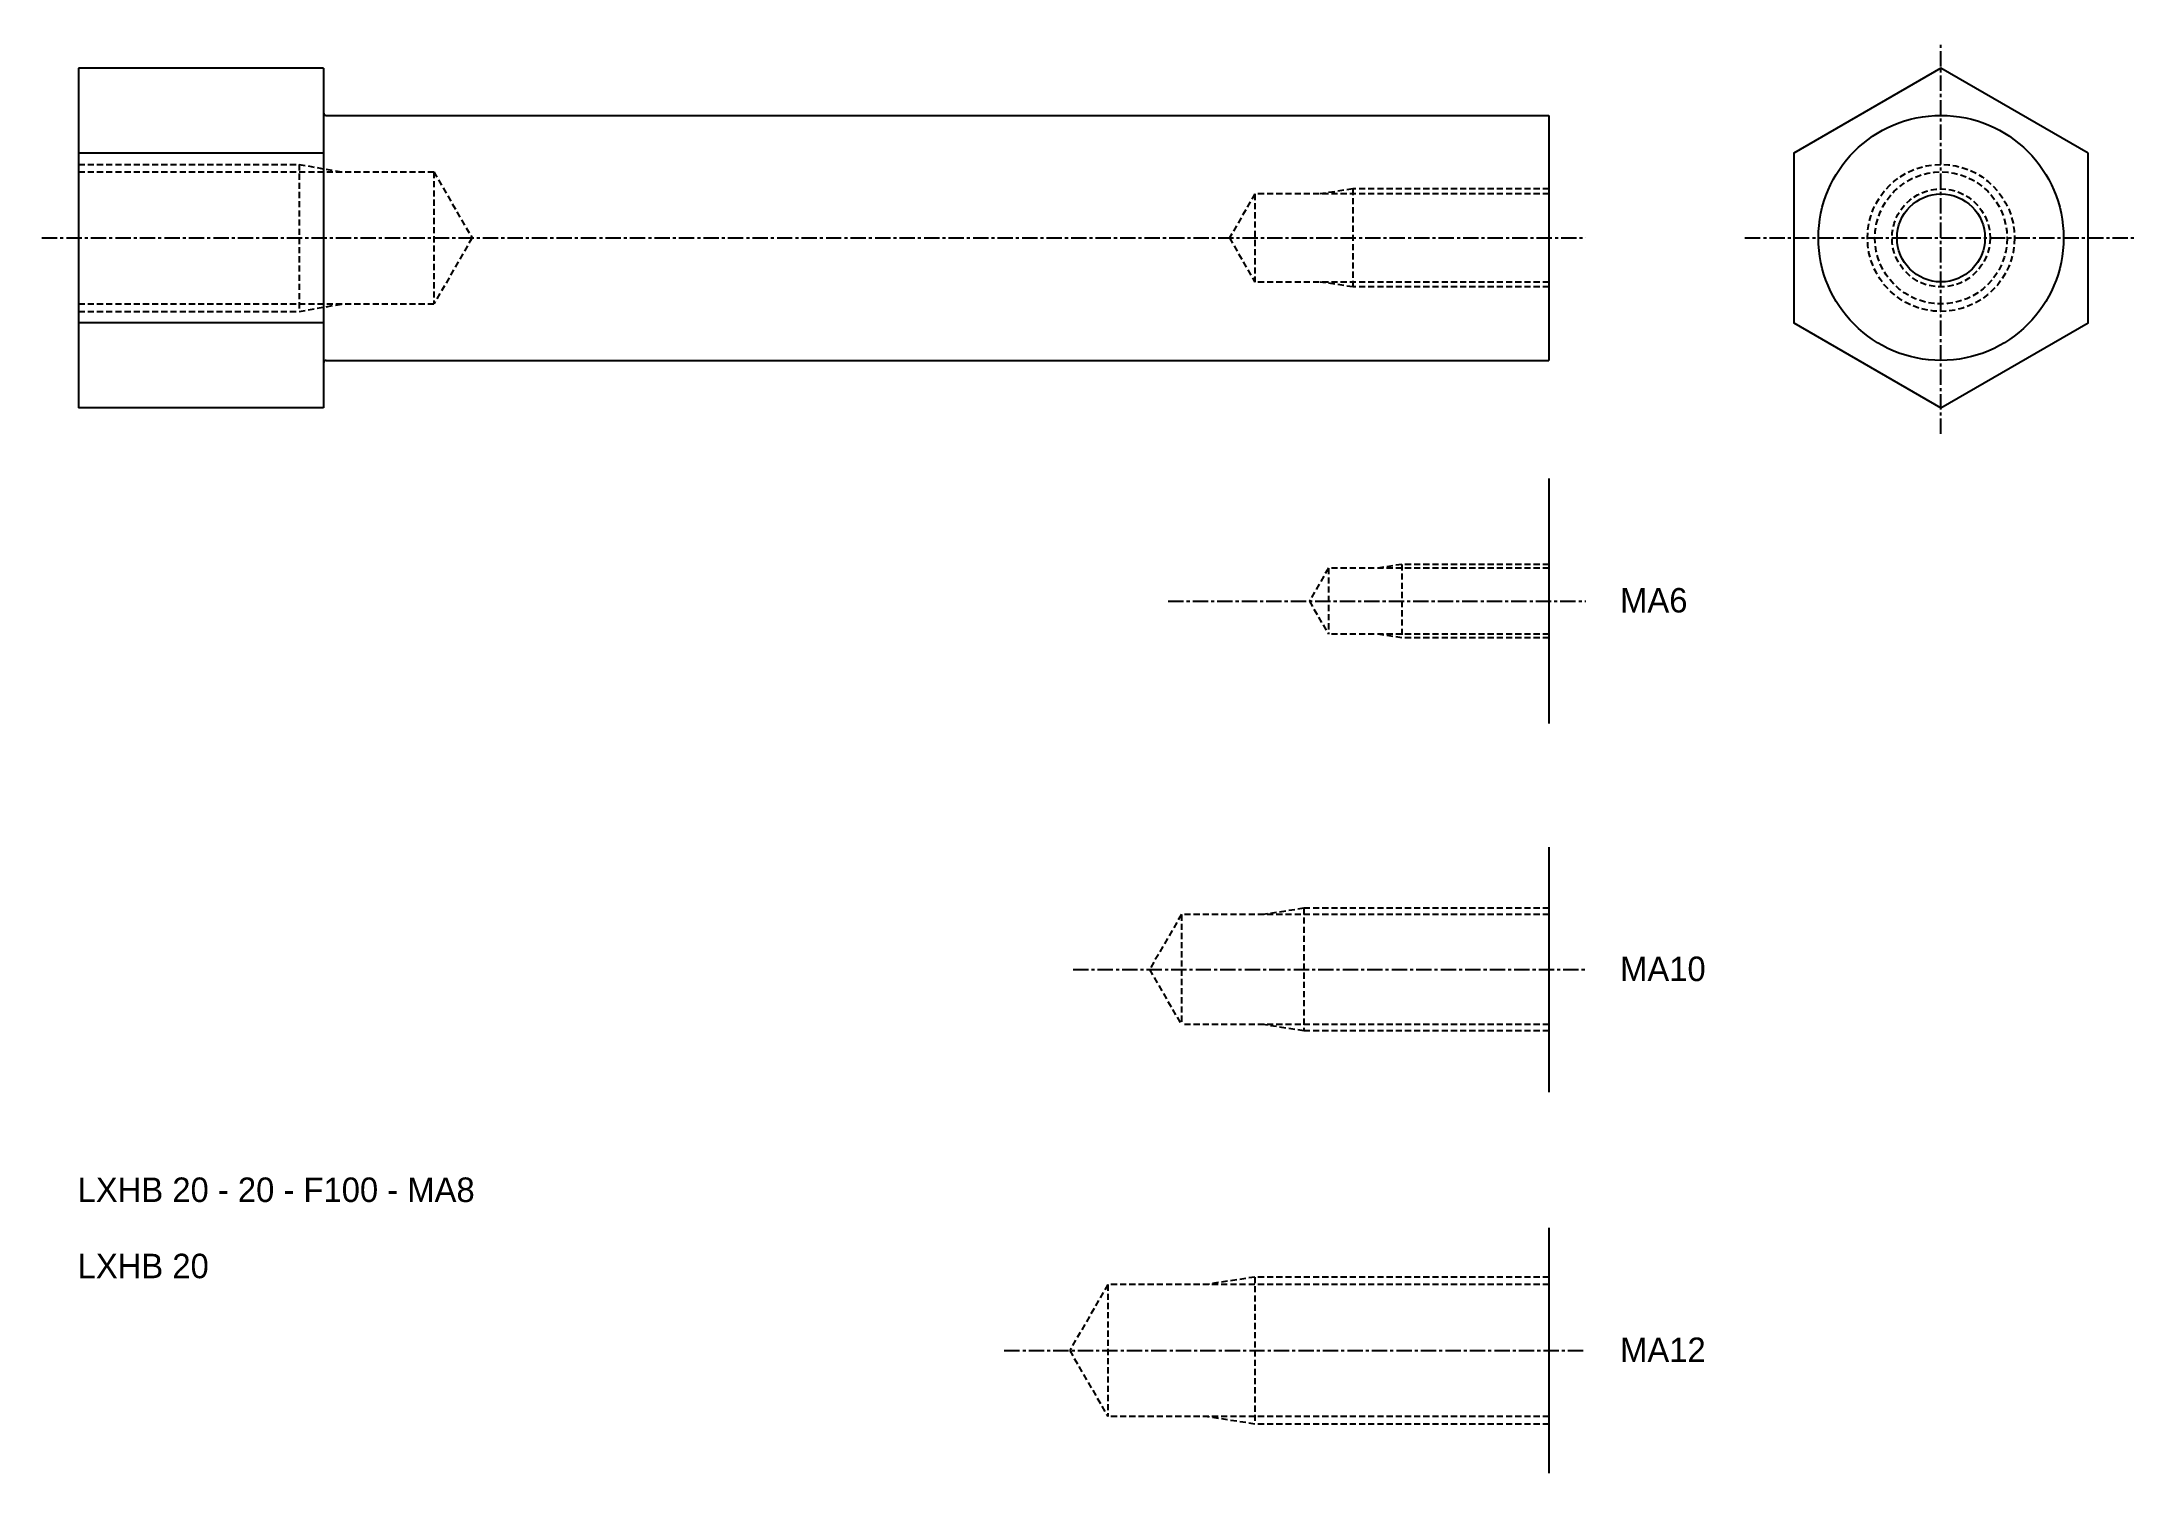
# Model space of a CAD drawing. Extents: x 73 to 244, y -47 to 70.
import ezdxf

# ---------------------------------------------------------------- set-up
doc = ezdxf.new("R2010")
doc.units = 0
doc.linetypes.add('CENTER', pattern=[2, 1.25, -0.25, 0.25, -0.25])
doc.linetypes.add('DASHED', pattern=[0.75, 0.5, -0.25])
doc.layers.get('0').update_dxf_attribs({"linetype": 'CONTINUOUS'})
doc.layers.add('CENTER', color=1, linetype='CENTER')

msp = doc.modelspace()

# ---------------------------------------------------------------- linework, layer by layer
at = {"color": 7, "linetype": 'CONTINUOUS'}
for p, q in [((75.61, 68.01), (75.61, 40.3)), ((95.61, 68.01), (75.61, 68.01)), ((95.61, 68.01), (95.61, 40.3)), ((95.61, 67.16), (95.61, 64.36)), ((95.81, 64.16), (195.61, 64.16)), ((195.61, 64.16), (195.61, 44.16)), ((95.61, 61.08), (75.61, 61.08)), ((95.61, 47.23), (75.61, 47.23)), ((95.61, 43.96), (95.61, 41.16)), ((95.81, 44.16), (195.61, 44.16)), ((95.61, 40.3), (75.61, 40.3)), ((195.61, 34.52), (195.61, 14.52)), ((195.61, 4.45), (195.61, -15.55)), ((195.61, -26.64), (195.61, -46.64))]:
    msp.add_line(p, q, dxfattribs=at)
at = {"color": 3, "linetype": 'DASHED'}
for p, q in [((75.61, 60.16), (93.61, 60.16)), ((93.61, 60.16), (93.61, 48.16)), ((93.61, 60.16), (97.11, 59.54)), ((75.61, 59.54), (104.61, 59.54)), ((104.61, 59.54), (104.61, 48.77)), ((104.61, 59.54), (107.72, 54.16)), ((179.61, 58.16), (176.95, 57.75)), ((195.61, 58.16), (179.61, 58.16)), ((179.61, 58.16), (179.61, 50.16)), ((171.61, 57.75), (169.54, 54.16)), ((195.61, 57.75), (171.61, 57.75)), ((171.61, 57.75), (171.61, 50.56)), ((107.72, 54.16), (104.61, 48.77)), ((169.54, 54.16), (171.61, 50.56)), ((195.61, 50.56), (171.61, 50.56)), ((179.61, 50.16), (176.95, 50.56)), ((195.61, 50.16), (179.61, 50.16)), ((75.61, 48.77), (104.61, 48.77)), ((75.61, 48.16), (93.61, 48.16)), ((93.61, 48.16), (97.11, 48.77)), ((183.61, 27.52), (181.61, 27.21)), ((183.61, 27.52), (183.61, 21.52)), ((195.61, 27.52), (183.61, 27.52)), ((177.61, 27.21), (176.06, 24.52)), ((177.61, 27.21), (177.61, 21.83)), ((195.61, 27.21), (177.61, 27.21)), ((176.06, 24.52), (177.61, 21.83)), ((195.61, 21.83), (177.61, 21.83)), ((183.61, 21.52), (181.61, 21.83)), ((195.61, 21.52), (183.61, 21.52)), ((165.61, -1.06), (163.02, -5.55)), ((195.61, -1.06), (165.61, -1.06)), ((165.61, -1.06), (165.61, -10.04)), ((175.61, -0.55), (172.28, -1.06)), ((195.61, -0.55), (175.61, -0.55)), ((175.61, -0.55), (175.61, -10.55)), ((163.02, -5.55), (165.61, -10.04)), ((195.61, -10.04), (165.61, -10.04)), ((175.61, -10.55), (172.28, -10.04)), ((195.61, -10.55), (175.61, -10.55)), ((171.61, -30.64), (167.61, -31.26)), ((195.61, -30.64), (171.61, -30.64)), ((171.61, -30.64), (171.61, -42.64)), ((159.61, -31.26), (156.5, -36.64)), ((195.61, -31.26), (159.61, -31.26)), ((159.61, -31.26), (159.61, -42.03)), ((156.5, -36.64), (159.61, -42.03)), ((195.61, -42.03), (159.61, -42.03)), ((171.61, -42.64), (167.61, -42.03)), ((195.61, -42.64), (171.61, -42.64))]:
    msp.add_line(p, q, dxfattribs=at)
at = {"color": 7, "linetype": 'CONTINUOUS'}
msp.add_lwpolyline([(239.61, 61.08), (227.61, 68.01), (215.61, 61.08), (215.61, 47.23), (227.61, 40.3), (239.61, 47.23)], close=True, dxfattribs=at)
for radius in [10, 3.59]:
    msp.add_circle((227.61, 54.16), radius, dxfattribs=at)
at = {"color": 3, "linetype": 'DASHED'}
for radius in [6, 5.39, 4]:
    msp.add_circle((227.61, 54.16), radius, dxfattribs=at)
at = {"color": 7, "linetype": 'CONTINUOUS'}
for centre, start, end in [((95.81, 64.36), 180, 270), ((95.81, 43.96), 90, 180)]:
    msp.add_arc(centre, 0.2, start, end, dxfattribs=at)
at = {"layer": 'CENTER', "color": 1, "linetype": 'CENTER'}
for p, q in [((227.61, 38.16), (227.61, 70.16)), ((72.61, 54.16), (198.61, 54.16)), ((211.61, 54.16), (243.61, 54.16)), ((164.54, 24.52), (198.61, 24.52)), ((156.78, -5.55), (198.61, -5.55)), ((151.16, -36.64), (198.61, -36.64))]:
    msp.add_line(p, q, dxfattribs=at)

# ---------------------------------------------------------------- texts
at = {"color": 7, "linetype": 'CONTINUOUS'}
for s, p in [('MA6', (201.42, 23.59)), ('MA10', (201.42, -6.49)), ('LXHB 20 - 20 - F100 - MA8', (75.53, -24.52)), ('LXHB 20 ', (75.53, -30.74)), ('MA12', (201.42, -37.58))]:
    msp.add_text(s, height=2, dxfattribs=at).set_placement(p)

doc.saveas('drawing.dxf')
